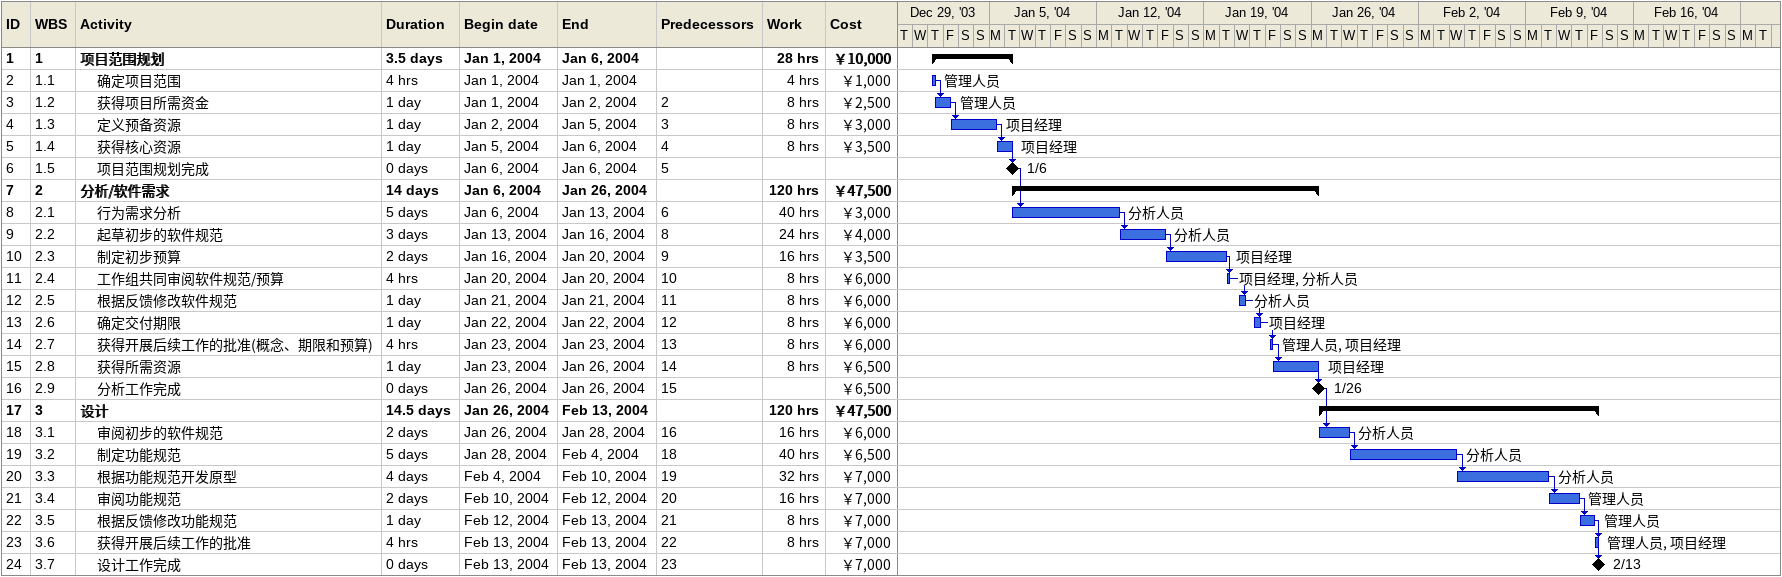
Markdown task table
| ID | WBS | Task | Duration | Start | Finish | Predecessors | Resources | Work (h) | Cost (￥) |
|---|---|---|---|---|---|---|---|---|---|
| 1 | 1 | **项目范围规划** | 3.5d | 2004-01-01 | 2004-01-06 |  |  | 28 | 10000 |
| 2 | 1.1 | 确定项目范围 | 4h | 2004-01-01 | 2004-01-01 |  | 管理人员 | 4 | 1000 |
| 3 | 1.2 | 获得项目所需资金 | 1d | 2004-01-01 | 2004-01-02 | 2 | 管理人员 | 8 | 2500 |
| 4 | 1.3 | 定义预备资源 | 1d | 2004-01-02 | 2004-01-05 | 3 | 项目经理 | 8 | 3000 |
| 5 | 1.4 | 获得核心资源 | 1d | 2004-01-05 | 2004-01-06 | 4 | 项目经理 | 8 | 3500 |
| 6 | 1.5 | 项目范围规划完成 | 0d | 2004-01-06 | 2004-01-06 | 5 |  |  |  |
| 7 | 2 | **分析/软件需求** | 14d | 2004-01-06 | 2004-01-26 |  |  | 120 | 47500 |
| 8 | 2.1 | 行为需求分析 | 5d | 2004-01-06 | 2004-01-13 | 6 | 分析人员 | 40 | 3000 |
| 9 | 2.2 | 起草初步的软件规范 | 3d | 2004-01-13 | 2004-01-16 | 8 | 分析人员 | 24 | 4000 |
| 10 | 2.3 | 制定初步预算 | 2d | 2004-01-16 | 2004-01-20 | 9 | 项目经理 | 16 | 3500 |
| 11 | 2.4 | 工作组共同审阅软件规范/预算 | 4h | 2004-01-20 | 2004-01-20 | 10 | 项目经理, 分析人员 | 8 | 6000 |
| 12 | 2.5 | 根据反馈修改软件规范 | 1d | 2004-01-21 | 2004-01-21 | 11 | 分析人员 | 8 | 6000 |
| 13 | 2.6 | 确定交付期限 | 1d | 2004-01-22 | 2004-01-22 | 12 | 项目经理 | 8 | 6000 |
| 14 | 2.7 | 获得开展后续工作的批准(概念、期限和预算) | 4h | 2004-01-23 | 2004-01-23 | 13 | 管理人员, 项目经理 | 8 | 6000 |
| 15 | 2.8 | 获得所需资源 | 1d | 2004-01-23 | 2004-01-26 | 14 | 项目经理 | 8 | 6500 |
| 16 | 2.9 | 分析工作完成 | 0d | 2004-01-26 | 2004-01-26 | 15 |  |  | 6500 |
| 17 | 3 | **设计** | 14.5d | 2004-01-26 | 2004-02-13 |  |  | 120 | 47500 |
| 18 | 3.1 | 审阅初步的软件规范 | 2d | 2004-01-26 | 2004-01-28 | 16 | 分析人员 | 16 | 6000 |
| 19 | 3.2 | 制定功能规范 | 5d | 2004-01-28 | 2004-02-04 | 18 | 分析人员 | 40 | 6500 |
| 20 | 3.3 | 根据功能规范开发原型 | 4d | 2004-02-04 | 2004-02-10 | 19 | 分析人员 | 32 | 7000 |
| 21 | 3.4 | 审阅功能规范 | 2d | 2004-02-10 | 2004-02-12 | 20 | 管理人员 | 16 | 7000 |
| 22 | 3.5 | 根据反馈修改功能规范 | 1d | 2004-02-12 | 2004-02-13 | 21 | 管理人员 | 8 | 7000 |
| 23 | 3.6 | 获得开展后续工作的批准 | 4h | 2004-02-13 | 2004-02-13 | 22 | 管理人员, 项目经理 | 8 | 7000 |
| 24 | 3.7 | 设计工作完成 | 0d | 2004-02-13 | 2004-02-13 | 23 |  |  | 7000 |
